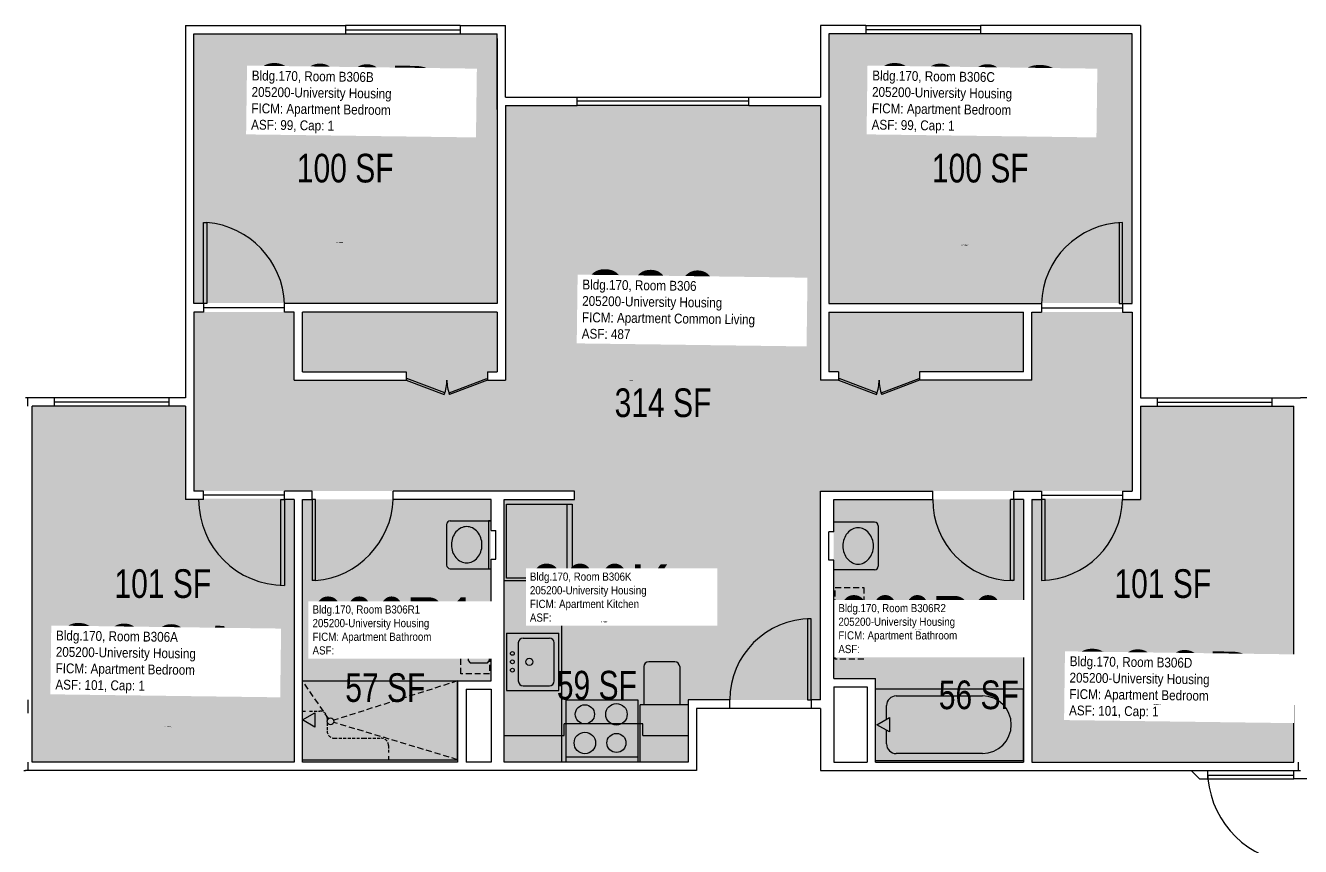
# Model space of a CAD drawing. Header units: inches. Extents: x -54 to 2413, y -86 to 676.
# Drawn here: x 1477 to 2011, y 295 to 639 of the extents above; entities that cross this region are included whole.
import ezdxf
from ezdxf.enums import TextEntityAlignment as Align

# ---------------------------------------------------------------- set-up
doc = ezdxf.new("R2010")
doc.units = ezdxf.units.IN
doc.header["$LTSCALE"] = 10
doc.header["$MEASUREMENT"] = 0
doc.linetypes.add('DASHED2', pattern=[0.375, 0.25, -0.125])
doc.layers.get('0').update_dxf_attribs({"linetype": 'CONTINUOUS'})
for name, color, linetype in [('A-DOOR', 2, 'CONTINUOUS'), ('A-GLAZ', 1, 'CONTINUOUS'), ('A-IDEN-RNUM', 7, 'CONTINUOUS'), ('A-IDEN-SNUM', 4, 'CONTINUOUS'), ('A-IDEN-VNUM', 4, 'CONTINUOUS'), ('A-WALL', 5, 'CONTINUOUS'), ('AREA-TEXT', 3, 'CONTINUOUS'), ('Rooms-Category-Color', 7, 'CONTINUOUS'), ('Rooms-College-Color', 7, 'CONTINUOUS'), ('Rooms-Department-Color', 7, 'CONTINUOUS'), ('Rooms-Division-Color', 7, 'CONTINUOUS'), ('Rooms-Information', 7, 'CONTINUOUS')]:
    doc.layers.add(name, color=color, linetype=linetype)
doc.styles.add('CP_AREA', font='arial.ttf', dxfattribs={"height": 15})
doc.styles.add('CP_ROOMSNUMBER', font='arial.ttf', dxfattribs={"height": 1})
doc.styles.add('CP_ROOMVNUMBER', font='arial.ttf', dxfattribs={"width": 0.85, "height": 0.075})

msp = doc.modelspace()

# ---------------------------------------------------------------- hatches: boundary and pattern name
at = {"layer": 'Rooms-Category-Color', "true_color": 0x728ef3}
for points in [[(1674.11, 523), (1547.11, 523), (1547.11, 636), (1674.11, 636)], [(1813.11, 636), (1813.11, 523), (1940.11, 523), (1940.11, 636)], [(1940.21, 519.24), (1940.21, 444.24), (1809.71, 444.24), (1809.71, 356.74), (1754.21, 356.74), (1754.21, 440.74), (1706.7, 440.74), (1706.7, 444.24), (1547.21, 444.24), (1547.21, 519.24), (1589.21, 519.24), (1589.21, 490.74), (1636.21, 490.74), (1636.21, 494.24), (1592.71, 494.24), (1592.71, 519.24), (1674.21, 519.24), (1674.21, 494.24), (1670.21, 494.24), (1670.21, 490.74), (1677.71, 490.74), (1677.71, 605.74), (1809.71, 605.74), (1809.71, 490.74), (1817.21, 490.74), (1817.21, 494.24), (1813.21, 494.24), (1813.21, 519.24), (1894.71, 519.24), (1894.71, 494.24), (1851.21, 494.24), (1851.21, 490.74), (1898.21, 490.74), (1898.21, 519.24)], [(1589.11, 331), (1479.36, 331), (1479.36, 480), (1543.61, 480), (1543.61, 441), (1589.11, 441)], [(1943.61, 480), (1943.61, 441), (1898.11, 441), (1898.11, 331), (2007.86, 331), (2007.96, 479.74)], [(1592.71, 440.74), (1671.71, 440.74), (1671.71, 364.74), (1657.71, 364.74), (1657.71, 330.74), (1592.71, 330.74), (1592.71, 440.74)], [(1677.21, 440.74), (1754.21, 440.74), (1754.21, 330.74), (1677.21, 330.74)], [(1894.71, 440.74), (1815.21, 440.74), (1815.21, 365.74), (1832.71, 365.74), (1832.71, 330.74), (1894.71, 330.74)]]:
    msp.add_hatch(color=171, dxfattribs=at).paths.add_polyline_path(points)
at = {"layer": 'Rooms-College-Color', "true_color": 0xadadad}
for points in [[(1674.11, 523), (1547.11, 523), (1547.11, 636), (1674.11, 636)], [(1813.11, 636), (1813.11, 523), (1940.11, 523), (1940.11, 636)], [(1940.21, 519.24), (1940.21, 444.24), (1809.71, 444.24), (1809.71, 356.74), (1754.21, 356.74), (1754.21, 440.74), (1706.7, 440.74), (1706.7, 444.24), (1547.21, 444.24), (1547.21, 519.24), (1589.21, 519.24), (1589.21, 490.74), (1636.21, 490.74), (1636.21, 494.24), (1592.71, 494.24), (1592.71, 519.24), (1674.21, 519.24), (1674.21, 494.24), (1670.21, 494.24), (1670.21, 490.74), (1677.71, 490.74), (1677.71, 605.74), (1809.71, 605.74), (1809.71, 490.74), (1817.21, 490.74), (1817.21, 494.24), (1813.21, 494.24), (1813.21, 519.24), (1894.71, 519.24), (1894.71, 494.24), (1851.21, 494.24), (1851.21, 490.74), (1898.21, 490.74), (1898.21, 519.24)], [(1589.11, 331), (1479.36, 331), (1479.36, 480), (1543.61, 480), (1543.61, 441), (1589.11, 441)], [(1943.61, 480), (1943.61, 441), (1898.11, 441), (1898.11, 331), (2007.86, 331), (2007.96, 479.74)], [(1592.71, 440.74), (1671.71, 440.74), (1671.71, 364.74), (1657.71, 364.74), (1657.71, 330.74), (1592.71, 330.74), (1592.71, 440.74)], [(1677.21, 440.74), (1754.21, 440.74), (1754.21, 330.74), (1677.21, 330.74)], [(1894.71, 440.74), (1815.21, 440.74), (1815.21, 365.74), (1832.71, 365.74), (1832.71, 330.74), (1894.71, 330.74)]]:
    msp.add_hatch(color=253, dxfattribs=at).paths.add_polyline_path(points)
at = {"layer": 'Rooms-Department-Color', "true_color": 0x604aed}
for points in [[(1674.11, 523), (1547.11, 523), (1547.11, 636), (1674.11, 636)], [(1813.11, 636), (1813.11, 523), (1940.11, 523), (1940.11, 636)], [(1940.21, 519.24), (1940.21, 444.24), (1809.71, 444.24), (1809.71, 356.74), (1754.21, 356.74), (1754.21, 440.74), (1706.7, 440.74), (1706.7, 444.24), (1547.21, 444.24), (1547.21, 519.24), (1589.21, 519.24), (1589.21, 490.74), (1636.21, 490.74), (1636.21, 494.24), (1592.71, 494.24), (1592.71, 519.24), (1674.21, 519.24), (1674.21, 494.24), (1670.21, 494.24), (1670.21, 490.74), (1677.71, 490.74), (1677.71, 605.74), (1809.71, 605.74), (1809.71, 490.74), (1817.21, 490.74), (1817.21, 494.24), (1813.21, 494.24), (1813.21, 519.24), (1894.71, 519.24), (1894.71, 494.24), (1851.21, 494.24), (1851.21, 490.74), (1898.21, 490.74), (1898.21, 519.24)], [(1589.11, 331), (1479.36, 331), (1479.36, 480), (1543.61, 480), (1543.61, 441), (1589.11, 441)], [(1943.61, 480), (1943.61, 441), (1898.11, 441), (1898.11, 331), (2007.86, 331), (2007.96, 479.74)], [(1592.71, 440.74), (1671.71, 440.74), (1671.71, 364.74), (1657.71, 364.74), (1657.71, 330.74), (1592.71, 330.74), (1592.71, 440.74)], [(1677.21, 440.74), (1754.21, 440.74), (1754.21, 330.74), (1677.21, 330.74)], [(1894.71, 440.74), (1815.21, 440.74), (1815.21, 365.74), (1832.71, 365.74), (1832.71, 330.74), (1894.71, 330.74)]]:
    msp.add_hatch(color=173, dxfattribs=at).paths.add_polyline_path(points)
at = {"layer": 'Rooms-Division-Color', "true_color": 0x604aed}
for points in [[(1674.11, 523), (1547.11, 523), (1547.11, 636), (1674.11, 636)], [(1813.11, 636), (1813.11, 523), (1940.11, 523), (1940.11, 636)], [(1940.21, 519.24), (1940.21, 444.24), (1809.71, 444.24), (1809.71, 356.74), (1754.21, 356.74), (1754.21, 440.74), (1706.7, 440.74), (1706.7, 444.24), (1547.21, 444.24), (1547.21, 519.24), (1589.21, 519.24), (1589.21, 490.74), (1636.21, 490.74), (1636.21, 494.24), (1592.71, 494.24), (1592.71, 519.24), (1674.21, 519.24), (1674.21, 494.24), (1670.21, 494.24), (1670.21, 490.74), (1677.71, 490.74), (1677.71, 605.74), (1809.71, 605.74), (1809.71, 490.74), (1817.21, 490.74), (1817.21, 494.24), (1813.21, 494.24), (1813.21, 519.24), (1894.71, 519.24), (1894.71, 494.24), (1851.21, 494.24), (1851.21, 490.74), (1898.21, 490.74), (1898.21, 519.24)], [(1589.11, 331), (1479.36, 331), (1479.36, 480), (1543.61, 480), (1543.61, 441), (1589.11, 441)], [(1943.61, 480), (1943.61, 441), (1898.11, 441), (1898.11, 331), (2007.86, 331), (2007.96, 479.74)], [(1592.71, 440.74), (1671.71, 440.74), (1671.71, 364.74), (1657.71, 364.74), (1657.71, 330.74), (1592.71, 330.74), (1592.71, 440.74)], [(1677.21, 440.74), (1754.21, 440.74), (1754.21, 330.74), (1677.21, 330.74)], [(1894.71, 440.74), (1815.21, 440.74), (1815.21, 365.74), (1832.71, 365.74), (1832.71, 330.74), (1894.71, 330.74)]]:
    msp.add_hatch(color=173, dxfattribs=at).paths.add_polyline_path(points)

# ---------------------------------------------------------------- linework, layer by layer
for p, q in [((1678.21, 407.74), (1678.21, 438.74)), ((1678.21, 438.74), (1705.71, 438.74)), ((1703.46, 438.74), (1703.46, 407.74)), ((1705.71, 438.74), (1705.71, 407.74)), ((1653.1, 430.24), (1653.1, 413.24)), ((1654.6, 431.74), (1671.72, 431.74)), ((1832.34, 431.24), (1815.21, 431.24)), ((1833.84, 429.74), (1833.84, 412.74)), ((1654.6, 411.74), (1671.72, 411.74)), ((1832.34, 411.24), (1815.21, 411.24)), ((1677.21, 406.74), (1701.21, 406.74)), ((1705.71, 407.74), (1678.21, 407.74)), ((1701.21, 406.74), (1701.21, 330.74)), ((1717.21, 405.24), (1701.21, 405.24)), ((1719.21, 392.24), (1719.21, 403.24)), ((1815.84, 377.83), (1815.84, 396.66)), ((1815.96, 396.95), (1816.71, 397.71)), ((1817.01, 397.83), (1823.84, 397.83)), ((1823.84, 397.83), (1824.71, 396.95)), ((1824.84, 396.66), (1824.84, 393.39)), ((1662.09, 392.07), (1662.09, 388.74)), ((1663.09, 393.24), (1662.21, 392.36)), ((1670.09, 393.24), (1663.09, 393.24)), ((1670.96, 392.36), (1670.09, 393.24)), ((1671.09, 373.24), (1671.09, 392.07)), ((1717.21, 390.24), (1701.21, 390.24)), ((1824.82, 393.27), (1823.85, 389.89)), ((1662.09, 388.74), (1663.07, 385.3)), ((1663.09, 385.18), (1663.09, 380.3)), ((1678.12, 384.7), (1700.12, 384.7)), ((1678.12, 384.7), (1678.12, 360.7)), ((1700.12, 360.7), (1700.12, 384.7)), ((1823.84, 389.77), (1823.84, 384.89)), ((1823.85, 384.77), (1824.82, 381.39)), ((1663.07, 380.19), (1662.09, 376.74)), ((1683.12, 380.7), (1683.12, 364.7)), ((1685.12, 382.7), (1696.12, 382.7)), ((1698.12, 364.7), (1698.12, 380.7)), ((1824.84, 381.27), (1824.84, 377.83)), ((1662.09, 376.74), (1662.09, 373.24)), ((1816.71, 376.95), (1815.84, 377.83)), ((1823.66, 376.83), (1817.01, 376.83)), ((1824.84, 377.83), (1823.96, 376.95)), ((1662.09, 373.24), (1662.96, 372.36)), ((1663.26, 372.24), (1669.91, 372.24)), ((1670.21, 372.36), (1671.09, 373.24)), ((1735.71, 370.74), (1735.71, 354.74)), ((1748.71, 372.74), (1737.71, 372.74)), ((1750.71, 370.74), (1750.71, 354.74)), ((1592.71, 331.74), (1592.71, 364.74)), ((1592.71, 364.74), (1657.71, 364.74)), ((1657.71, 331.74), (1657.71, 364.74)), ((1678.12, 360.7), (1700.12, 360.7)), ((1685.12, 362.7), (1696.12, 362.7)), ((1832.71, 331.37), (1832.71, 361.37)), ((1832.71, 361.37), (1894.71, 361.37)), ((1841.37, 358.42), (1877.52, 358.42)), ((1894.71, 331.37), (1894.71, 361.37)), ((1703.21, 330.74), (1703.21, 356.74)), ((1703.21, 356.74), (1733.21, 356.74)), ((1733.21, 356.74), (1733.21, 330.74)), ((1754.21, 354.74), (1734.21, 354.74)), ((1837.35, 348.69), (1837.35, 354.4)), ((1592.71, 348.37), (1597.91, 351.37)), ((1597.91, 345.37), (1592.71, 348.37)), ((1597.91, 351.37), (1597.91, 345.37)), ((1833.34, 346.37), (1838.53, 349.37)), ((1838.53, 349.37), (1838.53, 343.37)), ((1677.21, 341.81), (1702.28, 341.81)), ((1735.21, 346.74), (1702.28, 346.74)), ((1702.28, 341.81), (1702.28, 346.74)), ((1735.21, 341.81), (1735.21, 346.74)), ((1735.21, 341.81), (1754.21, 341.81)), ((1838.53, 343.37), (1833.34, 346.37)), ((1837.35, 338.33), (1837.35, 344.05)), ((1592.71, 331.74), (1657.71, 331.74)), ((1733.21, 332.82), (1703.21, 332.82)), ((1832.71, 331.37), (1894.71, 331.37)), ((1877.52, 334.32), (1841.37, 334.32))]:
    msp.add_line(p, q)
at = {"linetype": 'DASHED2'}
for p, q in [((1815.84, 373.87), (1815.84, 403.87)), ((1815.84, 403.87), (1827.84, 403.87)), ((1827.84, 403.87), (1827.84, 373.87)), ((1659.09, 367.66), (1659.09, 397.66)), ((1659.09, 397.66), (1671.09, 397.66)), ((1671.09, 397.66), (1671.09, 367.66)), ((1827.84, 373.87), (1815.84, 373.87)), ((1603.62, 348.94), (1592.71, 364.74)), ((1657.71, 364.74), (1605.8, 348.25)), ((1671.09, 367.66), (1659.09, 367.66)), ((1657.71, 331.74), (1605.8, 347.36))]:
    msp.add_line(p, q, dxfattribs=at)
at = {"linetype": 'Continuous'}
msp.add_line((1734.21, 330.74), (1734.21, 354.74), dxfattribs=at)
at = {"linetype": 'DASHED2', "ltscale": 0.5}
for p, q in [((1592.71, 352.11), (1594.21, 352.11)), ((1595.71, 352.11), (1600.04, 352.11)), ((1603.04, 349.11), (1603.04, 343.74)), ((1606.04, 340.74), (1618.38, 340.74)), ((1618.38, 340.74), (1625.71, 340.74)), ((1628.71, 337.74), (1628.71, 334.74)), ((1628.71, 333.24), (1628.71, 331.74))]:
    msp.add_line(p, q, dxfattribs=at)
for centre, radius in [((1680.62, 376.24), 0.791), ((1687.74, 372.74), 1.5), ((1680.62, 372.74), 0.791), ((1680.62, 369.24), 0.791), ((1710.99, 350.74), 4), ((1724.21, 350.74), 4.5), ((1604.46, 347.81), 1.41), ((1710.99, 338.75), 4.5), ((1724.21, 338.75), 4)]:
    msp.add_circle(centre, radius)
for centre, radius, start, end in [((1654.6, 430.24), 1.5, 90, 180), ((1662.02, 422.87), 6.59, 116.1916, 139.8991), ((1661.5, 423.92), 5.42, 90, 116.1916), ((1661.5, 423.92), 5.42, 63.8084, 90), ((1660.98, 422.87), 6.59, 40.1009, 63.8084), ((1825.96, 422.37), 6.59, 116.1916, 139.8991), ((1825.44, 423.42), 5.42, 90, 116.1916), ((1825.44, 423.42), 5.42, 63.8084, 90), ((1824.92, 422.37), 6.59, 40.1009, 63.8084), ((1832.34, 429.74), 1.5, 0, 90), ((1664.1, 421.74), 9, 160.7706, 180), ((1662.83, 422.19), 7.65, 139.8991, 160.7706), ((1660.17, 422.19), 7.65, 19.2294, 40.1009), ((1658.9, 421.74), 9, 0, 19.2294), ((1828.04, 421.24), 9, 160.7706, 180), ((1826.77, 421.69), 7.65, 139.8991, 160.7706), ((1824.11, 421.69), 7.65, 19.2294, 40.1009), ((1822.84, 421.24), 9, 0, 19.2294), ((1664.1, 421.74), 9, 180, 199.2294), ((1662.83, 421.3), 7.65, 199.2294, 220.1009), ((1660.17, 421.3), 7.65, 319.8991, 340.7706), ((1658.9, 421.74), 9, 340.7706, 0), ((1828.04, 421.24), 9, 180, 199.2294), ((1826.77, 420.8), 7.65, 199.2294, 220.1009), ((1824.11, 420.8), 7.65, 319.8991, 340.7706), ((1822.84, 421.24), 9, 340.7706, 0), ((1654.6, 413.24), 1.5, 180, 270), ((1662.02, 420.62), 6.59, 220.1009, 243.8084), ((1661.5, 419.56), 5.42, 243.8084, 270), ((1661.5, 419.56), 5.42, 270, 296.1916), ((1660.98, 420.62), 6.59, 296.1916, 319.8991), ((1825.96, 420.12), 6.59, 220.1009, 243.8084), ((1825.44, 419.06), 5.42, 243.8084, 270), ((1825.44, 419.06), 5.42, 270, 296.1916), ((1824.92, 420.12), 6.59, 296.1916, 319.8991), ((1832.34, 412.74), 1.5, 270, 0), ((1717.21, 403.24), 2, 0, 90), ((1816.26, 396.66), 0.418, 135, 180), ((1817.01, 397.41), 0.418, 90, 135), ((1824.42, 396.66), 0.418, 0, 45), ((1662.51, 392.07), 0.418, 135, 180), ((1670.67, 392.07), 0.418, 0, 45), ((1717.21, 392.24), 2, 270, 0), ((1824.26, 389.77), 0.418, 164.0546, 180), ((1831.64, 387.33), 5.8, 153.2988, 180), ((1832.94, 386.67), 7.26, 129.4725, 153.2988), ((1833.79, 385.65), 8.59, 108.8354, 129.4725), ((1834.34, 384.04), 10.29, 90, 108.8354), ((1834.34, 384.04), 10.29, 71.1646, 90), ((1834.89, 385.65), 8.59, 50.5275, 71.1646), ((1835.73, 386.67), 7.26, 26.7012, 50.5275), ((1837.03, 387.33), 5.8, 0, 26.7012), ((1648.51, 382.74), 5.8, 153.2988, 180), ((1649.82, 382.09), 7.26, 129.4725, 153.2988), ((1650.66, 381.06), 8.59, 108.8354, 129.4725), ((1651.82, 375.48), 14.26, 89.9848, 105.9803), ((1651.82, 374.32), 15.42, 74.6368, 90.0174), ((1653.14, 381.06), 8.59, 50.5275, 71.1646), ((1653.98, 382.09), 7.26, 26.7012, 50.5275), ((1655.28, 382.74), 5.8, 0, 26.7012), ((1662.67, 385.18), 0.418, 0, 15.9454), ((1824.26, 384.89), 0.418, 180, 195.9454), ((1831.64, 387.33), 5.8, 180, 206.7012), ((1832.94, 387.98), 7.26, 206.7012, 230.5275), ((1835.73, 387.98), 7.26, 309.4725, 333.2988), ((1837.03, 387.33), 5.8, 333.2988, 0), ((1648.51, 382.74), 5.8, 180, 206.7012), ((1649.82, 383.4), 7.26, 206.7012, 230.5275), ((1653.98, 383.4), 7.26, 309.4725, 333.2988), ((1655.28, 382.74), 5.8, 333.2988, 0), ((1662.67, 380.3), 0.418, 344.0546, 0), ((1685.12, 380.7), 2, 90, 180), ((1696.12, 380.7), 2, 0, 90), ((1824.42, 381.27), 0.418, 0, 15.9454), ((1833.79, 389.01), 8.59, 230.5275, 251.1646), ((1834.34, 390.62), 10.29, 251.1646, 270), ((1834.86, 388.18), 7.87, 266.2246, 288.8354), ((1834.35, 389.66), 9.43, 288.8354, 309.4725), ((1651.2, 385.07), 9.43, 230.5275, 251.1646), ((1651.2, 386.94), 11.22, 254.2396, 273.173), ((1651.82, 391.17), 15.42, 269.9826, 285.3632), ((1653.14, 384.42), 8.59, 288.8354, 309.4725), ((1817.01, 377.25), 0.418, 225, 270), ((1823.66, 377.25), 0.418, 270, 315), ((1663.26, 372.66), 0.418, 225, 270), ((1669.91, 372.66), 0.418, 270, 315), ((1737.71, 370.74), 2, 90, 180), ((1748.71, 370.74), 2, 0, 90), ((1685.12, 364.7), 2, 180, 270), ((1696.12, 364.7), 2, 270, 0), ((1841.37, 354.4), 4.02, 90, 180), ((1877.52, 346.37), 12.05, 270, 90), ((1841.37, 338.33), 4.02, 180, 270)]:
    msp.add_arc(centre, radius, start, end)
for centre, start, end in [((1600.04, 349.11), 0, 90), ((1606.04, 343.74), 180, 270), ((1625.71, 337.74), 0, 90)]:
    msp.add_arc(centre, 3, start, end, dxfattribs=at)
at = {"layer": 'A-DOOR'}
for p, q in [((1551.21, 522.74), (1551.21, 556.74)), ((1551.21, 556.74), (1552.71, 556.74)), ((1552.71, 556.74), (1552.71, 522.74)), ((1934.71, 556.74), (1934.71, 522.74)), ((1936.21, 522.74), (1936.21, 556.74)), ((1552.71, 522.74), (1551.21, 522.74)), ((1585.21, 520.99), (1551.21, 520.99)), ((1902.21, 520.99), (1936.21, 520.99)), ((1934.71, 522.74), (1936.21, 522.74)), ((1636.47, 491.4), (1636.21, 490.74)), ((1652.34, 485.32), (1636.47, 491.4)), ((1654.09, 485.32), (1669.96, 491.4)), ((1669.96, 491.4), (1670.21, 490.74)), ((1817.47, 491.4), (1817.21, 490.74)), ((1833.34, 485.32), (1817.47, 491.4)), ((1835.09, 485.32), (1850.96, 491.4)), ((1850.96, 491.4), (1851.21, 490.74)), ((1636.21, 490.74), (1652.09, 484.66)), ((1670.21, 490.74), (1654.34, 484.66)), ((1817.21, 490.74), (1833.09, 484.66)), ((1851.21, 490.74), (1835.34, 484.66)), ((1652.09, 484.66), (1652.34, 485.32)), ((1654.34, 484.66), (1654.09, 485.32)), ((1833.09, 484.66), (1833.34, 485.32)), ((1835.34, 484.66), (1835.09, 485.32)), ((1585.21, 442.49), (1551.21, 442.49)), ((1583.71, 440.74), (1585.21, 440.74)), ((1583.71, 404.74), (1583.71, 440.74)), ((1585.21, 440.74), (1585.21, 404.74)), ((1596.71, 440.74), (1596.71, 406.74)), ((1598.21, 440.74), (1596.71, 440.74)), ((1598.21, 406.74), (1598.21, 440.74)), ((1889.21, 406.74), (1889.21, 440.74)), ((1890.71, 440.74), (1889.21, 440.74)), ((1890.71, 440.74), (1890.71, 406.74)), ((1902.21, 442.49), (1936.21, 442.49)), ((1902.21, 440.74), (1902.21, 406.74)), ((1903.71, 440.74), (1902.21, 440.74)), ((1903.71, 406.74), (1903.71, 440.74)), ((1598.21, 406.74), (1596.71, 406.74)), ((1890.71, 406.74), (1889.21, 406.74)), ((1805.71, 390.74), (1804.21, 390.74)), ((1804.21, 390.74), (1804.21, 356.74)), ((1805.71, 356.74), (1805.71, 390.74)), ((1805.71, 353.24), (1771.71, 353.24)), ((1804.21, 356.74), (1805.71, 356.74)), ((2007.96, 325.16), (1971.96, 325.16)), ((1971.96, 325.16), (1971.96, 323.74)), ((1971.96, 323.74), (2007.96, 323.74)), ((2007.96, 323.74), (2007.96, 325.16))]:
    msp.add_line(p, q, dxfattribs=at)
for centre, radius, start, end in [((1549.57, 521.21), 35.67, 2.4645, 84.9512), ((1937.17, 521.78), 34.97, 91.5758, 178.4242), ((1636.21, 490.74), 17, 339.0225, 0), ((1670.21, 490.74), 17, 180, 200.9775), ((1817.21, 490.74), 17, 339.0225, 0), ((1851.21, 490.74), 17, 180, 200.9775), ((1585.21, 440.74), 36, 180, 270), ((1595.11, 442.24), 35.64, 274.9983, 357.5861), ((1890.44, 440.47), 33.73, 179.4834, 269.1809), ((1901.25, 441.7), 34.97, 271.5758, 358.4242), ((1805.71, 356.74), 34, 90, 180), ((2010.82, 327.37), 39.02, 185.3404, 265.8049)]:
    msp.add_arc(centre, radius, start, end, dxfattribs=at)
at = {"layer": 'A-GLAZ'}
for p, q in [((1658.71, 639.24), (1610.71, 639.24)), ((1610.71, 637.49), (1658.71, 637.49)), ((1610.71, 635.74), (1658.71, 635.74)), ((1828.71, 639.24), (1876.71, 639.24)), ((1876.71, 637.49), (1828.71, 637.49)), ((1876.71, 635.74), (1828.71, 635.74)), ((1707.71, 609.24), (1779.71, 609.24)), ((1779.71, 607.49), (1707.71, 607.49)), ((1779.71, 605.74), (1707.71, 605.74)), ((1536.71, 483.24), (1488.71, 483.24)), ((1536.71, 481.49), (1488.71, 481.49)), ((1950.71, 483.24), (1998.71, 483.24)), ((1950.71, 481.49), (1998.71, 481.49)), ((1536.71, 479.74), (1488.71, 479.74)), ((1950.71, 479.74), (1998.71, 479.74))]:
    msp.add_line(p, q, dxfattribs=at)
at = {"layer": 'A-WALL'}
for p, q in [((1543.71, 639.24), (1610.71, 639.24)), ((1543.71, 639.24), (1543.71, 483.24)), ((1547.21, 522.74), (1547.21, 635.74)), ((1547.21, 635.74), (1610.71, 635.74)), ((1610.71, 639.24), (1610.71, 635.74)), ((1658.71, 639.24), (1677.71, 639.24)), ((1658.71, 639.24), (1658.71, 635.74)), ((1658.71, 635.74), (1674.21, 635.74)), ((1674.21, 603.99), (1674.21, 635.74)), ((1677.71, 609.24), (1677.71, 639.24)), ((1809.71, 639.24), (1809.71, 609.24)), ((1828.71, 639.24), (1809.71, 639.24)), ((1813.21, 635.74), (1813.21, 603.99)), ((1828.71, 635.74), (1813.21, 635.74)), ((1828.71, 639.24), (1828.71, 635.74)), ((1876.71, 639.24), (1876.71, 635.74)), ((1943.71, 639.24), (1876.71, 639.24)), ((1940.21, 635.74), (1876.71, 635.74)), ((1940.21, 522.74), (1940.21, 635.74)), ((1943.71, 639.24), (1943.71, 483.24)), ((1674.21, 633.74), (1674.21, 603.99)), ((1677.71, 609.24), (1707.71, 609.24)), ((1707.71, 605.74), (1707.71, 609.24)), ((1779.71, 605.74), (1779.71, 609.24)), ((1779.71, 609.24), (1809.71, 609.24)), ((1674.21, 603.99), (1674.21, 522.74)), ((1677.71, 605.74), (1677.71, 490.74)), ((1677.71, 605.74), (1707.71, 605.74)), ((1779.71, 605.74), (1809.71, 605.74)), ((1809.71, 605.74), (1809.71, 490.74)), ((1813.21, 603.99), (1813.21, 522.74)), ((1551.21, 522.74), (1547.21, 522.74)), ((1551.21, 519.24), (1547.21, 519.24)), ((1547.21, 519.24), (1547.21, 483.24)), ((1551.21, 522.74), (1551.21, 519.24)), ((1674.21, 522.74), (1585.21, 522.74)), ((1585.21, 519.24), (1585.21, 522.74)), ((1589.21, 519.24), (1585.21, 519.24)), ((1589.21, 490.74), (1589.21, 519.24)), ((1674.21, 519.24), (1592.71, 519.24)), ((1592.71, 494.24), (1592.71, 519.24)), ((1674.21, 519.24), (1674.21, 494.24)), ((1813.21, 522.74), (1902.21, 522.74)), ((1813.21, 519.24), (1894.71, 519.24)), ((1813.21, 519.24), (1813.21, 494.24)), ((1894.71, 494.24), (1894.71, 519.24)), ((1898.21, 490.74), (1898.21, 519.24)), ((1898.21, 519.24), (1902.21, 519.24)), ((1902.21, 522.74), (1902.21, 519.24)), ((1936.21, 522.74), (1936.21, 519.24)), ((1936.21, 522.74), (1940.21, 522.74)), ((1936.21, 519.24), (1940.21, 519.24)), ((1940.21, 519.24), (1940.21, 483.74)), ((1592.71, 494.24), (1636.21, 494.24)), ((1636.21, 494.24), (1636.21, 490.74)), ((1670.21, 494.24), (1670.21, 490.74)), ((1670.21, 494.24), (1674.21, 494.24)), ((1817.21, 494.24), (1813.21, 494.24)), ((1817.21, 494.24), (1817.21, 490.74)), ((1894.71, 494.24), (1851.21, 494.24)), ((1851.21, 494.24), (1851.21, 490.74)), ((1589.21, 490.74), (1636.21, 490.74)), ((1670.21, 490.74), (1677.71, 490.74)), ((1817.21, 490.74), (1809.71, 490.74)), ((1898.21, 490.74), (1851.21, 490.74)), ((1488.71, 483.24), (1476.71, 483.24)), ((1477.71, 479.74), (1477.71, 483.24)), ((1488.71, 483.24), (1488.71, 479.74)), ((1543.71, 483.24), (1536.71, 483.24)), ((1536.71, 483.24), (1536.71, 479.74)), ((1547.21, 483.74), (1547.21, 444.24)), ((1940.21, 483.74), (1940.21, 444.24)), ((1943.71, 483.24), (1950.71, 483.24)), ((1950.71, 483.24), (1950.71, 479.74)), ((1998.71, 483.24), (2010.71, 483.24)), ((1998.71, 483.24), (1998.71, 479.74)), ((2013.46, 483.24), (2010.71, 483.24)), ((1488.71, 479.74), (1479.46, 479.74)), ((1479.46, 330.74), (1479.46, 479.74)), ((1543.71, 479.74), (1536.71, 479.74)), ((1543.71, 479.74), (1543.71, 440.74)), ((1943.71, 479.74), (1943.71, 440.74)), ((1943.71, 479.74), (1950.71, 479.74)), ((1998.71, 479.74), (2007.96, 479.74)), ((2007.96, 330.74), (2007.96, 479.74)), ((1551.21, 444.24), (1547.21, 444.24)), ((1551.21, 440.74), (1551.21, 444.24)), ((1596.71, 444.24), (1585.21, 444.24)), ((1585.21, 440.74), (1585.21, 444.24)), ((1585.21, 440.74), (1585.21, 444.24)), ((1596.71, 440.74), (1596.71, 444.24)), ((1677.21, 444.24), (1630.71, 444.24)), ((1630.71, 440.74), (1630.71, 444.24)), ((1706.7, 444.24), (1677.21, 444.24)), ((1706.7, 440.74), (1706.7, 444.24)), ((1809.71, 356.74), (1809.71, 444.24)), ((1809.71, 444.24), (1856.71, 444.24)), ((1856.71, 440.74), (1856.71, 444.24)), ((1890.71, 440.74), (1890.71, 444.24)), ((1890.71, 440.74), (1890.71, 444.24)), ((1890.71, 444.24), (1902.21, 444.24)), ((1902.21, 444.24), (1902.21, 440.74)), ((1936.21, 444.24), (1940.21, 444.24)), ((1936.21, 444.24), (1936.21, 440.74)), ((1551.21, 440.74), (1543.71, 440.74)), ((1589.21, 440.74), (1585.21, 440.74)), ((1589.21, 440.74), (1589.21, 330.74)), ((1592.71, 330.74), (1592.71, 440.74)), ((1592.71, 440.74), (1596.71, 440.74)), ((1671.71, 440.74), (1630.71, 440.74)), ((1654.09, 440.74), (1634.71, 440.74)), ((1671.71, 427.74), (1671.71, 440.74)), ((1677.21, 440.74), (1706.7, 440.74)), ((1677.21, 330.74), (1677.21, 440.74)), ((1815.21, 440.74), (1856.71, 440.74)), ((1815.21, 427.24), (1815.21, 440.74)), ((1894.71, 440.74), (1890.71, 440.74)), ((1894.71, 440.74), (1894.71, 330.74)), ((1898.21, 440.74), (1898.21, 330.74)), ((1898.21, 440.74), (1902.21, 440.74)), ((1936.21, 440.74), (1943.71, 440.74)), ((1671.71, 431.74), (1670.6, 431.74)), ((1670.6, 431.74), (1670.6, 411.74)), ((1671.71, 427.74), (1673.72, 427.74)), ((1673.72, 415.74), (1673.72, 427.74)), ((1813.21, 415.24), (1813.21, 427.24)), ((1815.21, 427.24), (1813.21, 427.24)), ((1670.6, 411.74), (1671.71, 411.74)), ((1671.71, 364.74), (1671.71, 415.74)), ((1671.71, 415.74), (1673.72, 415.74)), ((1815.21, 415.24), (1813.21, 415.24)), ((1815.21, 365.74), (1815.21, 415.24)), ((1657.71, 364.74), (1671.71, 364.74)), ((1657.71, 364.74), (1657.71, 330.74)), ((1815.21, 365.74), (1832.71, 365.74)), ((1832.71, 330.74), (1832.71, 365.74)), ((1661.21, 361.24), (1661.21, 330.74)), ((1661.21, 361.24), (1671.71, 361.24)), ((1671.71, 361.24), (1671.71, 330.74)), ((1815.21, 362.24), (1815.21, 330.74)), ((1815.21, 362.24), (1829.21, 362.24)), ((1829.21, 362.24), (1829.21, 330.74)), ((1477.71, 356.74), (1477.71, 351.24)), ((1754.21, 356.74), (1754.21, 330.74)), ((1771.71, 356.74), (1754.21, 356.74)), ((1757.71, 353.24), (1757.71, 327.24)), ((1771.71, 353.24), (1757.71, 353.24)), ((1771.71, 353.24), (1771.71, 356.74)), ((1809.71, 356.74), (1805.71, 356.74)), ((1805.71, 356.74), (1805.71, 353.24)), ((1809.71, 353.24), (1805.71, 353.24)), ((1809.71, 353.24), (1809.71, 327.24)), ((1475.96, 327.24), (1476.71, 327.24)), ((1757.71, 327.24), (1476.71, 327.24)), ((1477.71, 330.74), (1477.71, 327.24)), ((1477.71, 330.74), (1477.71, 327.24)), ((1589.21, 330.74), (1479.46, 330.74)), ((1657.71, 330.74), (1592.71, 330.74)), ((1671.71, 330.74), (1661.21, 330.74)), ((1754.21, 330.74), (1677.21, 330.74)), ((1809.71, 327.24), (2010.71, 327.24)), ((1815.21, 330.74), (1829.21, 330.74)), ((1832.71, 330.74), (1894.71, 330.74)), ((1898.21, 330.74), (2007.96, 330.74)), ((1968.46, 323.74), (1964.96, 327.24)), ((1971.96, 323.74), (1971.96, 327.24)), ((2007.96, 323.74), (2007.96, 327.24)), ((2009.71, 330.74), (2009.71, 327.24)), ((1968.46, 323.74), (1971.96, 323.74)), ((2013.46, 323.74), (2007.96, 323.74))]:
    msp.add_line(p, q, dxfattribs=at)

# ---------------------------------------------------------------- texts
at = {"layer": 'A-IDEN-RNUM', "style": 'CP_ROOMSNUMBER'}
for s, rotation, p in [('0306-B0', 359.2, (1606.81, 548.21)), ('0306-C0', 359.24, (1868.74, 547.06)), ('0306-00', 359.2, (1729.47, 490.46)), ('0306-D0', 359.2, (1949.24, 354.68)), ('0306-A0', 359.24, (1534.94, 345.39))]:
    msp.add_text(s, height=0.36, rotation=rotation, dxfattribs=at).set_placement(p)
for s, p in [('0306-K0', (1717.68, 389.29)), ('0306-R2', (1849.44, 386.13)), ('0306-R1', (1625.57, 382.11))]:
    msp.add_text(s, height=0.36, dxfattribs=at).set_placement(p)
at = {"layer": 'A-IDEN-SNUM', "style": 'CP_ROOMSNUMBER'}
for s, rotation, p in [('1700B306B0', 359.2, (1606.81, 548.21)), ('1700B306C0', 359.24, (1868.74, 547.06)), ('1700B30600', 359.2, (1729.47, 490.46)), ('1700B306D0', 359.2, (1949.24, 354.68)), ('1700B306A0', 359.24, (1534.94, 345.39))]:
    msp.add_text(s, height=0.36, rotation=rotation, dxfattribs=at).set_placement(p)
for s, p in [('1700B306K0', (1717.68, 389.29)), ('1700B306R2', (1849.44, 386.13)), ('1700B306R1', (1625.57, 382.11))]:
    msp.add_text(s, height=0.36, dxfattribs=at).set_placement(p)
at = {"layer": 'A-IDEN-VNUM', "style": 'CP_ROOMVNUMBER', "width": 0.85}
for s, rotation, p in [('306B', 359.24, (1571.18, 594.43)), ('306C', 359.24, (1831.05, 594.43)), ('306', 359.24, (1709.66, 508.07)), ('306A', 359.244, (1489.19, 359.91)), ('306D', 359.24, (1913.76, 349.11))]:
    msp.add_text(s, height=28.8, rotation=rotation, dxfattribs=at).set_placement(p)
at = {"layer": 'A-IDEN-VNUM', "style": 'CP_ROOMVNUMBER'}
for s, width, p in [('306K', 0.75, (1687.98, 389.5)), ('306R2', 0.7, (1817.17, 376.33)), ('306R1', 0.7, (1596.94, 375.75))]:
    msp.add_text(s, height=24, dxfattribs=dict(at, width=width)).set_placement(p)
at = {"layer": 'AREA-TEXT', "style": 'CP_AREA', "width": 0.75}
for s, p in [('100 SF', (1610.61, 579.5)), ('100 SF', (1876.61, 579.5)), ('314 SF', (1743.71, 481.24)), ('101 SF', (1534.23, 405.5)), ('101 SF', (1953.03, 405.5)), ('59 SF', (1716.01, 362.95)), ('57 SF', (1627.41, 361.94)), ('56 SF', (1875.99, 358.9))]:
    msp.add_text(s, height=12, dxfattribs=at).set_placement(p, align=Align.MIDDLE_CENTER)

# ---------------------------------------------------------------- next in the draw order: texts
at = {"layer": 'Rooms-Information', "char_height": 4.1143, "width": 92.16, "attachment_point": 7, "style": 'CP_ROOMVNUMBER', "bg_fill": 3, "box_fill_scale": 1.5, "bg_fill_color": 256, "bg_fill_true_color": 13158600, "bg_fill_transparency": 0}
for s, insert, rotation in [('Bldg.170, Room B306B^M^J205200-University Housing^M^JFICM: Apartment Bedroom^M^JASF: 99, Cap: 1', (1571.18, 594.43), 359.24), ('Bldg.170, Room B306C^M^J205200-University Housing^M^JFICM: Apartment Bedroom^M^JASF: 99, Cap: 1', (1831.05, 594.43), 359.24), ('Bldg.170, Room B306^M^J205200-University Housing^M^JFICM: Apartment Common Living^M^JASF: 487', (1709.66, 508.07), 359.24), ('Bldg.170, Room B306A^M^J205200-University Housing^M^JFICM: Apartment Bedroom^M^JASF: 101, Cap: 1', (1489.19, 359.91), 359.244), ('Bldg.170, Room B306D^M^J205200-University Housing^M^JFICM: Apartment Bedroom^M^JASF: 101, Cap: 1', (1913.76, 349.11), 359.24)]:
    msp.add_mtext(s, dxfattribs=dict(at, insert=insert, rotation=rotation))
at = {"layer": 'Rooms-Information', "char_height": 3.4286, "width": 76.8, "attachment_point": 7, "style": 'CP_ROOMVNUMBER', "bg_fill": 3, "box_fill_scale": 1.5, "bg_fill_color": 256, "bg_fill_true_color": 13158600, "bg_fill_transparency": 0}
for s, insert in [('Bldg.170, Room B306K^M^J205200-University Housing^M^JFICM: Apartment Kitchen^M^JASF: ', (1687.98, 389.5)), ('Bldg.170, Room B306R1^M^J205200-University Housing^M^JFICM: Apartment Bathroom^M^JASF: ', (1596.94, 375.75)), ('Bldg.170, Room B306R2^M^J205200-University Housing^M^JFICM: Apartment Bathroom^M^JASF: ', (1817.17, 376.33))]:
    msp.add_mtext(s, dxfattribs=dict(at, insert=insert))

doc.saveas('drawing.dxf')
